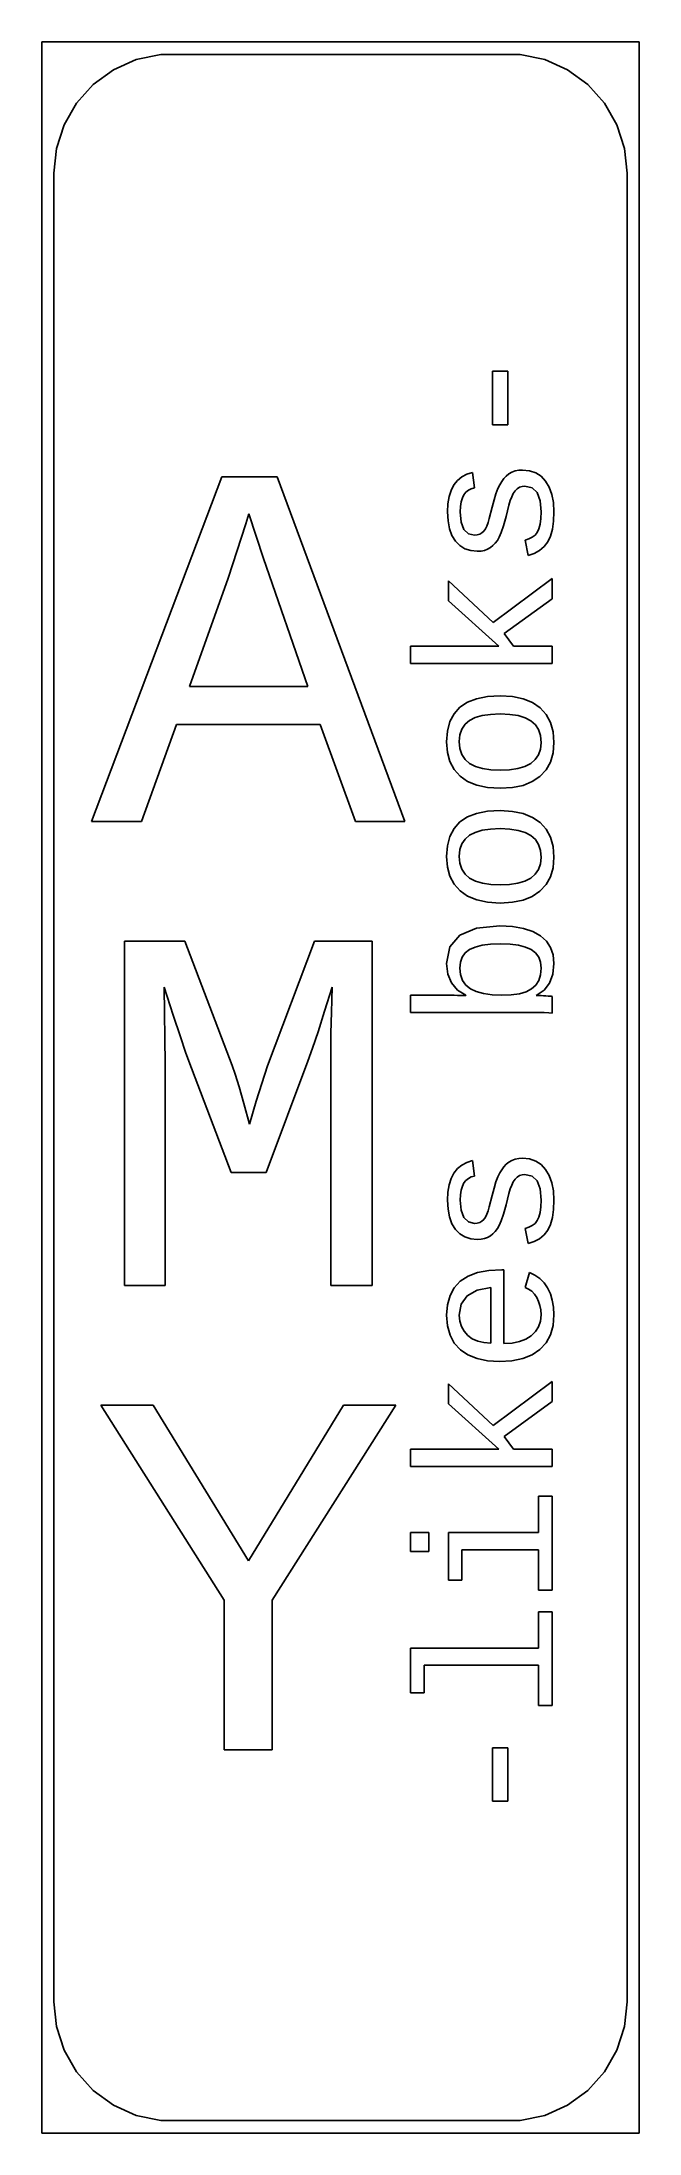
# Model space of a CAD drawing. Extents: x 0 to 50, y 0 to 175.
import ezdxf

# ---------------------------------------------------------------- set-up
doc = ezdxf.new("R2010")
doc.units = 0

msp = doc.modelspace()

# ---------------------------------------------------------------- linework, layer by layer
at = {"color": 1}
for p, q in [((0, 0), (0, 175)), ((0, 175), (50, 175)), ((50, 175), (50, 0)), ((50, 0), (0, 0))]:
    msp.add_line(p, q, dxfattribs=at)
for p, q in [((7.90982, 173.511), (6, 172.66)), ((9.95471, 173.945), (7.90982, 173.511)), ((40.0453, 173.945), (9.95471, 173.945)), ((42.0902, 173.511), (40.0453, 173.945)), ((44, 172.66), (42.0902, 173.511)), ((6, 172.66), (4.30869, 171.431)), ((45.6913, 171.431), (44, 172.66)), ((2.90982, 169.878), (1.86453, 168.067)), ((4.30869, 171.431), (2.90982, 169.878)), ((47.0902, 169.878), (45.6913, 171.431)), ((48.1355, 168.067), (47.0902, 169.878)), ((1.86453, 168.067), (1.21852, 166.079)), ((48.7815, 166.079), (48.1355, 168.067)), ((1.21852, 166.079), (1, 164)), ((49, 164), (48.7815, 166.079)), ((1, 164), (1, 11)), ((49, 11), (49, 164)), ((37.7308, 142.964), (37.7308, 147.441)), ((37.7308, 147.441), (39.0103, 147.441)), ((39.0103, 147.441), (39.0103, 142.964)), ((39.0103, 142.964), (37.7308, 142.964)), ((4.16203, 109.755), (15.0565, 138.588)), ((15.0565, 138.588), (19.6939, 138.588)), ((19.6939, 138.588), (30.3962, 109.755)), ((34.495, 137.923), (34.7944, 138.304)), ((34.7944, 138.304), (35.1551, 138.605)), ((35.1551, 138.605), (35.5769, 138.828)), ((35.5769, 138.828), (36.0598, 138.971)), ((36.0598, 138.971), (36.2214, 137.675)), ((38.4911, 138.214), (38.6754, 138.454)), ((38.6754, 138.454), (38.8791, 138.663)), ((38.8791, 138.663), (39.1023, 138.843)), ((39.1023, 138.843), (39.3483, 138.986)), ((39.3483, 138.986), (39.6206, 139.088)), ((39.6206, 139.088), (39.9191, 139.15)), ((39.9191, 139.15), (40.2438, 139.17)), ((40.2438, 139.17), (40.8239, 139.112)), ((40.8239, 139.112), (41.3378, 138.937)), ((41.3378, 138.937), (41.7856, 138.646)), ((41.7856, 138.646), (42.1672, 138.239)), ((33.9909, 136.344), (34.0917, 136.941)), ((34.0917, 136.941), (34.2597, 137.467)), ((34.2597, 137.467), (34.495, 137.923)), ((35.1047, 136.51), (35.048, 136.123)), ((35.199, 136.838), (35.1047, 136.51)), ((35.3311, 137.107), (35.199, 136.838)), ((35.4999, 137.322), (35.3311, 137.107)), ((35.7046, 137.489), (35.4999, 137.322)), ((35.9451, 137.606), (35.7046, 137.489)), ((36.2214, 137.675), (35.9451, 137.606)), ((37.6978, 136.068), (37.8565, 136.674)), ((37.8565, 136.674), (38.0141, 137.188)), ((38.0141, 137.188), (38.1707, 137.611)), ((38.1707, 137.611), (38.3263, 137.943)), ((38.3263, 137.943), (38.4911, 138.214)), ((39.2056, 136.606), (39.0987, 136.228)), ((39.3269, 136.931), (39.2056, 136.606)), ((39.4627, 137.205), (39.3269, 136.931)), ((39.6129, 137.426), (39.4627, 137.205)), ((39.782, 137.598), (39.6129, 137.426)), ((39.9755, 137.721), (39.782, 137.598)), ((40.1935, 137.794), (39.9755, 137.721)), ((40.436, 137.819), (40.1935, 137.794)), ((41.0288, 137.684), (40.436, 137.819)), ((41.4522, 137.279), (41.0288, 137.684)), ((41.7063, 136.604), (41.4522, 137.279)), ((41.791, 135.66), (41.7063, 136.604)), ((42.1672, 138.239), (42.4715, 137.728)), ((42.4715, 137.728), (42.689, 137.128)), ((42.689, 137.128), (42.8194, 136.439)), ((17.3216, 135.51), (17.0664, 134.672)), ((18.5598, 131.776), (17.3216, 135.51)), ((33.9572, 135.676), (33.9909, 136.344)), ((33.9985, 134.92), (33.9572, 135.676)), ((34.1223, 134.259), (33.9985, 134.92)), ((35.048, 136.123), (35.0292, 135.676)), ((35.0292, 135.676), (35.1039, 134.819)), ((35.1039, 134.819), (35.3281, 134.206)), ((37.2476, 134.481), (37.3559, 134.773)), ((37.3559, 134.773), (37.4502, 135.116)), ((37.4502, 135.116), (37.6978, 136.068)), ((38.8539, 135.269), (38.6371, 134.502)), ((39.0987, 136.228), (38.8539, 135.269)), ((41.7108, 134.629), (41.7709, 135.1)), ((41.7709, 135.1), (41.791, 135.66)), ((42.8303, 134.885), (42.7326, 134.209)), ((42.8194, 136.439), (42.8629, 135.66)), ((42.8629, 135.66), (42.8303, 134.885)), ((17.0664, 134.672), (15.5921, 130.122)), ((34.3287, 133.692), (34.1223, 134.259)), ((34.6176, 133.221), (34.3287, 133.692)), ((34.9797, 132.85), (34.6176, 133.221)), ((35.3281, 134.206), (35.7018, 133.839)), ((35.7018, 133.839), (36.2249, 133.716)), ((36.2249, 133.716), (36.4518, 133.737)), ((36.4518, 133.737), (36.6548, 133.799)), ((36.6548, 133.799), (36.8339, 133.903)), ((36.8339, 133.903), (36.9891, 134.048)), ((36.9891, 134.048), (37.1254, 134.239)), ((37.1254, 134.239), (37.2476, 134.481)), ((37.9561, 133.046), (37.763, 132.845)), ((38.1309, 133.281), (37.9561, 133.046)), ((38.2874, 133.548), (38.1309, 133.281)), ((38.4482, 133.928), (38.2874, 133.548)), ((38.6371, 134.502), (38.4482, 133.928)), ((40.4478, 133.301), (40.7744, 133.399)), ((40.6978, 132.029), (40.4478, 133.301)), ((40.7744, 133.399), (41.0536, 133.54)), ((41.0536, 133.54), (41.2856, 133.724)), ((41.2856, 133.724), (41.4702, 133.952)), ((41.4702, 133.952), (41.6105, 134.246)), ((41.6105, 134.246), (41.7108, 134.629)), ((42.3417, 133.153), (42.0435, 132.76)), ((42.5697, 133.632), (42.3417, 133.153)), ((42.7326, 134.209), (42.5697, 133.632)), ((22.2584, 121.046), (18.5598, 131.776)), ((35.4057, 132.585), (34.9797, 132.85)), ((35.8954, 132.426), (35.4057, 132.585)), ((36.449, 132.373), (35.8954, 132.426)), ((36.7655, 132.392), (36.449, 132.373)), ((37.0548, 132.449), (36.7655, 132.392)), ((37.3168, 132.544), (37.0548, 132.449)), ((37.5516, 132.676), (37.3168, 132.544)), ((37.763, 132.845), (37.5516, 132.676)), ((41.2215, 132.198), (40.6978, 132.029)), ((41.6701, 132.442), (41.2215, 132.198)), ((42.0435, 132.76), (41.6701, 132.442)), ((15.5921, 130.122), (12.3659, 121.046)), ((34.0327, 128.22), (34.0327, 129.908)), ((34.0327, 129.908), (37.7662, 126.397)), ((37.7662, 126.397), (42.712, 130.092)), ((42.712, 130.092), (42.712, 128.404)), ((38.2438, 124.422), (34.0327, 128.22)), ((42.712, 128.404), (38.7096, 125.477)), ((30.8629, 122.982), (30.8629, 124.422)), ((30.8629, 124.422), (38.2438, 124.422)), ((38.7096, 125.477), (39.4914, 124.422)), ((39.4914, 124.422), (42.712, 124.422)), ((42.712, 124.422), (42.712, 122.982)), ((42.712, 122.982), (30.8629, 122.982)), ((12.3659, 121.046), (22.2584, 121.046)), ((34.508, 118.779), (34.995, 119.317)), ((34.995, 119.317), (35.6226, 119.734)), ((35.6226, 119.734), (36.3933, 120.031)), ((36.3933, 120.031), (37.3071, 120.21)), ((37.3071, 120.21), (38.3641, 120.269)), ((38.3641, 120.269), (39.3924, 120.206)), ((39.3924, 120.206), (40.2922, 120.018)), ((40.2922, 120.018), (41.0634, 119.705)), ((41.0634, 119.705), (41.7061, 119.266)), ((41.7061, 119.266), (42.2122, 118.708)), ((11.2759, 117.864), (8.34908, 109.755)), ((23.3044, 117.864), (11.2759, 117.864)), ((26.2533, 109.755), (23.3044, 117.864)), ((33.8818, 116.415), (33.9514, 117.328)), ((33.9514, 117.328), (34.1601, 118.116)), ((34.1601, 118.116), (34.508, 118.779)), ((35.1577, 117.493), (34.9985, 117.008)), ((35.423, 117.893), (35.1577, 117.493)), ((35.7945, 118.209), (35.423, 117.893)), ((36.2731, 118.449), (35.7945, 118.209)), ((36.8608, 118.62), (36.2731, 118.449)), ((37.5578, 118.723), (36.8608, 118.62)), ((38.3641, 118.757), (37.5578, 118.723)), ((39.1709, 118.722), (38.3641, 118.757)), ((39.8697, 118.615), (39.1709, 118.722)), ((40.4604, 118.438), (39.8697, 118.615)), ((40.9431, 118.189), (40.4604, 118.438)), ((41.3176, 117.861), (40.9431, 118.189)), ((41.5852, 117.446), (41.3176, 117.861)), ((41.7457, 116.942), (41.5852, 117.446)), ((42.2122, 118.708), (42.5737, 118.039)), ((42.5737, 118.039), (42.7906, 117.259)), ((42.7906, 117.259), (42.8629, 116.367)), ((33.9521, 115.54), (33.8818, 116.415)), ((34.163, 114.771), (33.9521, 115.54)), ((34.9985, 117.008), (34.9454, 116.439)), ((34.9454, 116.439), (34.9996, 115.86)), ((34.9996, 115.86), (35.1618, 115.365)), ((41.5802, 115.342), (41.7445, 115.81)), ((41.7445, 115.81), (41.7992, 116.35)), ((41.7992, 116.35), (41.7457, 116.942)), ((42.8629, 116.367), (42.7899, 115.494)), ((34.5146, 114.107), (34.163, 114.771)), ((35.0068, 113.549), (34.5146, 114.107)), ((35.1618, 115.365), (35.4323, 114.952)), ((35.4323, 114.952), (35.811, 114.623)), ((35.811, 114.623), (36.2947, 114.371)), ((36.2947, 114.371), (36.8815, 114.191)), ((36.8815, 114.191), (37.5713, 114.083)), ((37.5713, 114.083), (38.3641, 114.047)), ((38.3641, 114.047), (39.1546, 114.083)), ((39.1546, 114.083), (39.8446, 114.191)), ((39.8446, 114.191), (40.4341, 114.371)), ((40.4341, 114.371), (40.923, 114.623)), ((40.923, 114.623), (41.3064, 114.947)), ((41.3064, 114.947), (41.5802, 115.342)), ((42.2056, 114.072), (41.6943, 113.524)), ((42.5708, 114.729), (42.2056, 114.072)), ((42.7899, 115.494), (42.5708, 114.729)), ((35.638, 113.106), (35.0068, 113.549)), ((36.408, 112.79), (35.638, 113.106)), ((37.3167, 112.6), (36.408, 112.79)), ((38.3641, 112.537), (37.3167, 112.6)), ((39.3828, 112.598), (38.3641, 112.537)), ((40.2774, 112.783), (39.3828, 112.598)), ((41.0479, 113.092), (40.2774, 112.783)), ((41.6943, 113.524), (41.0479, 113.092)), ((35.6226, 110.135), (36.3933, 110.432)), ((36.3933, 110.432), (37.3071, 110.611)), ((37.3071, 110.611), (38.3641, 110.67)), ((38.3641, 110.67), (39.3924, 110.608)), ((39.3924, 110.608), (40.2922, 110.42)), ((40.2922, 110.42), (41.0634, 110.106)), ((8.34908, 109.755), (4.16203, 109.755)), ((30.3962, 109.755), (26.2533, 109.755)), ((33.9514, 107.729), (34.1601, 108.517)), ((34.1601, 108.517), (34.508, 109.18)), ((34.508, 109.18), (34.995, 109.719)), ((34.995, 109.719), (35.6226, 110.135)), ((35.7945, 108.61), (35.423, 108.294)), ((36.2731, 108.85), (35.7945, 108.61)), ((36.8608, 109.022), (36.2731, 108.85)), ((37.5578, 109.124), (36.8608, 109.022)), ((38.3641, 109.159), (37.5578, 109.124)), ((39.1709, 109.123), (38.3641, 109.159)), ((39.8697, 109.017), (39.1709, 109.123)), ((40.4604, 108.839), (39.8697, 109.017)), ((40.9431, 108.59), (40.4604, 108.839)), ((41.3176, 108.263), (40.9431, 108.59)), ((41.0634, 110.106), (41.7061, 109.667)), ((41.7061, 109.667), (42.2122, 109.109)), ((42.2122, 109.109), (42.5737, 108.44)), ((33.8818, 106.817), (33.9514, 107.729)), ((33.9521, 105.942), (33.8818, 106.817)), ((34.9985, 107.409), (34.9454, 106.84)), ((34.9454, 106.84), (34.9996, 106.261)), ((35.1577, 107.894), (34.9985, 107.409)), ((35.423, 108.294), (35.1577, 107.894)), ((41.5852, 107.847), (41.3176, 108.263)), ((41.7457, 107.343), (41.5852, 107.847)), ((41.7445, 106.212), (41.7992, 106.752)), ((41.7992, 106.752), (41.7457, 107.343)), ((42.5737, 108.44), (42.7906, 107.66)), ((42.8629, 106.768), (42.7899, 105.895)), ((42.7906, 107.66), (42.8629, 106.768)), ((34.163, 105.172), (33.9521, 105.942)), ((34.5146, 104.508), (34.163, 105.172)), ((34.9996, 106.261), (35.1618, 105.766)), ((35.1618, 105.766), (35.4323, 105.353)), ((35.4323, 105.353), (35.811, 105.024)), ((35.811, 105.024), (36.2947, 104.772)), ((40.4341, 104.772), (40.923, 105.024)), ((40.923, 105.024), (41.3064, 105.348)), ((41.3064, 105.348), (41.5802, 105.744)), ((41.5802, 105.744), (41.7445, 106.212)), ((42.5708, 105.13), (42.2056, 104.473)), ((42.7899, 105.895), (42.5708, 105.13)), ((35.0068, 103.95), (34.5146, 104.508)), ((35.638, 103.507), (35.0068, 103.95)), ((36.408, 103.191), (35.638, 103.507)), ((36.2947, 104.772), (36.8815, 104.593)), ((36.8815, 104.593), (37.5713, 104.485)), ((37.5713, 104.485), (38.3641, 104.449)), ((38.3641, 104.449), (39.1546, 104.485)), ((39.1546, 104.485), (39.8446, 104.593)), ((39.8446, 104.593), (40.4341, 104.772)), ((41.0479, 103.493), (40.2774, 103.185)), ((41.6943, 103.925), (41.0479, 103.493)), ((42.2056, 104.473), (41.6943, 103.925)), ((37.3167, 103.001), (36.408, 103.191)), ((38.3641, 102.938), (37.3167, 103.001)), ((39.3828, 103), (38.3641, 102.938)), ((40.2774, 103.185), (39.3828, 103)), ((6.91872, 70.9212), (6.91872, 99.7545)), ((6.91872, 99.7545), (11.9816, 99.7545)), ((11.9816, 99.7545), (15.9355, 89.3485)), ((18.8843, 89.3264), (22.835, 99.7545)), ((22.835, 99.7545), (27.6426, 99.7545)), ((27.6426, 99.7545), (27.6426, 70.9212)), ((34.1604, 99.2572), (34.9965, 100.234)), ((34.9965, 100.234), (36.3898, 100.821)), ((36.3898, 100.821), (38.3405, 101.016)), ((38.3405, 101.016), (39.4036, 100.966)), ((39.4036, 100.966), (40.324, 100.813)), ((40.324, 100.813), (41.1017, 100.559)), ((41.1017, 100.559), (41.7367, 100.204)), ((41.7367, 100.204), (42.2294, 99.7544)), ((42.2294, 99.7544), (42.5814, 99.2174)), ((33.8818, 97.8889), (34.1604, 99.2572)), ((35.1946, 98.4057), (35.044, 97.9863)), ((35.4455, 98.7558), (35.1946, 98.4057)), ((35.7969, 99.0364), (35.4455, 98.7558)), ((36.2596, 99.2515), (35.7969, 99.0364)), ((36.8458, 99.4052), (36.2596, 99.2515)), ((37.5556, 99.4974), (36.8458, 99.4052)), ((38.3889, 99.5281), (37.5556, 99.4974)), ((39.2025, 99.4978), (38.3889, 99.5281)), ((39.903, 99.4069), (39.2025, 99.4978)), ((40.4903, 99.2555), (39.903, 99.4069)), ((40.9643, 99.0434), (40.4903, 99.2555)), ((41.3296, 98.7645), (40.9643, 99.0434)), ((41.5905, 98.4111), (41.3296, 98.7645)), ((41.7471, 97.9832), (41.5905, 98.4111)), ((42.5814, 99.2174), (42.7925, 98.5928)), ((42.7925, 98.5928), (42.8629, 97.8807)), ((33.9818, 96.9932), (33.8818, 97.8889)), ((34.2818, 96.2495), (33.9818, 96.9932)), ((35.044, 97.9863), (34.9938, 97.4974)), ((34.9938, 97.4974), (35.0485, 96.9419)), ((35.0485, 96.9419), (35.2126, 96.4674)), ((35.2126, 96.4674), (35.486, 96.0739)), ((41.3455, 96.0517), (41.5976, 96.4432)), ((41.5976, 96.4432), (41.7488, 96.9196)), ((41.7992, 97.4809), (41.7471, 97.9832)), ((41.7488, 96.9196), (41.7992, 97.4809)), ((42.7709, 96.9819), (42.495, 96.2371)), ((42.8629, 97.8807), (42.7709, 96.9819)), ((11.0051, 93.5656), (10.252, 95.9078)), ((10.252, 95.9078), (10.337, 89.4745)), ((24.3094, 95.9078), (23.6697, 93.8775)), ((24.2433, 93.7717), (24.3094, 95.9078)), ((30.8629, 93.7793), (30.8629, 95.218)), ((30.8629, 95.218), (34.232, 95.218)), ((34.232, 95.218), (34.5043, 95.216)), ((34.7819, 95.6577), (34.2818, 96.2495)), ((34.5043, 95.216), (34.8033, 95.21)), ((35.482, 95.218), (34.7819, 95.6577)), ((34.8033, 95.21), (35.1293, 95.2)), ((35.1293, 95.2), (35.482, 95.1861)), ((35.482, 95.1861), (35.482, 95.218)), ((35.486, 96.0739), (35.8688, 95.7616)), ((35.8688, 95.7616), (36.362, 95.5237)), ((36.362, 95.5237), (36.9676, 95.3539)), ((36.9676, 95.3539), (37.6857, 95.2519)), ((37.6857, 95.2519), (38.5162, 95.218)), ((38.5162, 95.218), (39.2972, 95.2509)), ((39.2972, 95.2509), (39.9702, 95.3497)), ((39.9702, 95.3497), (40.5354, 95.5145)), ((40.5354, 95.5145), (40.9926, 95.7451)), ((40.9926, 95.7451), (41.3455, 96.0517)), ((42.0351, 95.6464), (41.3912, 95.2097)), ((41.3912, 95.2097), (41.3912, 95.1932)), ((41.3912, 95.1932), (41.5866, 95.1914)), ((41.5866, 95.1914), (41.7859, 95.1861)), ((41.7859, 95.1861), (41.9893, 95.1773)), ((41.9893, 95.1773), (42.1966, 95.1649)), ((42.495, 96.2371), (42.0351, 95.6464)), ((42.1966, 95.1649), (42.3858, 95.152)), ((42.3858, 95.152), (42.5348, 95.1404)), ((42.5348, 95.1404), (42.6435, 95.1302)), ((42.6435, 95.1302), (42.712, 95.1212)), ((42.712, 95.1212), (42.712, 93.7309)), ((11.598, 91.7531), (11.0051, 93.5656)), ((23.6697, 93.8775), (23.1177, 92.1689)), ((24.196, 91.9917), (24.2157, 92.9739)), ((24.2157, 92.9739), (24.2433, 93.7717)), ((40.9313, 93.7793), (30.8629, 93.7793)), ((41.5485, 93.7762), (40.9313, 93.7793)), ((42.051, 93.7672), (41.5485, 93.7762)), ((42.4388, 93.7521), (42.051, 93.7672)), ((42.712, 93.7309), (42.4388, 93.7521)), ((12.0306, 90.4702), (11.598, 91.7531)), ((23.1177, 92.1689), (22.6536, 90.7822)), ((24.1842, 90.8253), (24.196, 91.9917)), ((10.337, 89.4745), (10.337, 70.9212)), ((12.303, 89.717), (12.0306, 90.4702)), ((15.8473, 80.3979), (12.303, 89.717)), ((15.9355, 89.3485), (16.194, 88.6183)), ((17.9423, 86.3492), (18.8843, 89.3264)), ((22.2774, 89.717), (18.774, 80.3979)), ((22.6536, 90.7822), (22.2774, 89.717)), ((24.1802, 89.4745), (24.1842, 90.8253)), ((24.1802, 70.9212), (24.1802, 89.4745)), ((16.194, 88.6183), (16.5223, 87.5558)), ((16.5223, 87.5558), (16.9202, 86.161)), ((16.9202, 86.161), (17.3878, 84.4337)), ((17.3878, 84.4337), (17.9423, 86.3492)), ((34.495, 80.3308), (34.7944, 80.7116)), ((34.7944, 80.7116), (35.1551, 81.0133)), ((35.1551, 81.0133), (35.5769, 81.2358)), ((35.5769, 81.2358), (36.0598, 81.3792)), ((36.0598, 81.3792), (36.2214, 80.0832)), ((38.3263, 80.3508), (38.4911, 80.6216)), ((38.4911, 80.6216), (38.6754, 80.8618)), ((38.6754, 80.8618), (38.8791, 81.0714)), ((38.8791, 81.0714), (39.1023, 81.2506)), ((39.1023, 81.2506), (39.3483, 81.394)), ((39.3483, 81.394), (39.6206, 81.4965)), ((39.6206, 81.4965), (39.9191, 81.558)), ((39.9191, 81.558), (40.2438, 81.5784)), ((40.2438, 81.5784), (40.8239, 81.5202)), ((40.8239, 81.5202), (41.3378, 81.3455)), ((41.3378, 81.3455), (41.7856, 81.0544)), ((41.7856, 81.0544), (42.1672, 80.6468)), ((42.1672, 80.6468), (42.4715, 80.1363)), ((18.774, 80.3979), (15.8473, 80.3979)), ((33.9572, 78.0843), (33.9909, 78.7523)), ((33.9909, 78.7523), (34.0917, 79.3494)), ((34.0917, 79.3494), (34.2597, 79.8755)), ((34.2597, 79.8755), (34.495, 80.3308)), ((35.1047, 78.9178), (35.048, 78.5306)), ((35.199, 79.2458), (35.1047, 78.9178)), ((35.3311, 79.5148), (35.199, 79.2458)), ((35.4999, 79.7303), (35.3311, 79.5148)), ((35.7046, 79.8968), (35.4999, 79.7303)), ((35.9451, 80.0145), (35.7046, 79.8968)), ((36.2214, 80.0832), (35.9451, 80.0145)), ((37.6978, 78.4758), (37.8565, 79.0817)), ((37.8565, 79.0817), (38.0141, 79.5961)), ((38.0141, 79.5961), (38.1707, 80.0192)), ((38.1707, 80.0192), (38.3263, 80.3508)), ((39.2056, 79.0136), (39.0987, 78.6362)), ((39.3269, 79.3391), (39.2056, 79.0136)), ((39.4627, 79.6126), (39.3269, 79.3391)), ((39.6129, 79.8343), (39.4627, 79.6126)), ((39.782, 80.0061), (39.6129, 79.8343)), ((39.9755, 80.1288), (39.782, 80.0061)), ((40.1935, 80.2025), (39.9755, 80.1288)), ((40.436, 80.227), (40.1935, 80.2025)), ((41.0288, 80.0921), (40.436, 80.227)), ((41.4522, 79.6872), (41.0288, 80.0921)), ((41.7063, 79.0125), (41.4522, 79.6872)), ((41.791, 78.0678), (41.7063, 79.0125)), ((42.4715, 80.1363), (42.689, 79.5363)), ((42.689, 79.5363), (42.8194, 78.8468)), ((42.8194, 78.8468), (42.8629, 78.0678)), ((33.9985, 77.3281), (33.9572, 78.0843)), ((34.1223, 76.6669), (33.9985, 77.3281)), ((35.048, 78.5306), (35.0292, 78.0843)), ((35.0292, 78.0843), (35.1039, 77.2269)), ((35.1039, 77.2269), (35.3281, 76.6144)), ((37.2476, 76.8892), (37.3559, 77.1815)), ((37.3559, 77.1815), (37.4502, 77.5242)), ((37.4502, 77.5242), (37.6978, 78.4758)), ((38.8539, 77.6767), (38.6371, 76.9101)), ((39.0987, 78.6362), (38.8539, 77.6767)), ((41.6105, 76.6545), (41.7108, 77.0372)), ((41.7108, 77.0372), (41.7709, 77.5083)), ((41.7709, 77.5083), (41.791, 78.0678)), ((42.8303, 77.2934), (42.7326, 76.6173)), ((42.8629, 78.0678), (42.8303, 77.2934)), ((34.3287, 76.1005), (34.1223, 76.6669)), ((34.6176, 75.6291), (34.3287, 76.1005)), ((34.9797, 75.2582), (34.6176, 75.6291)), ((35.4057, 74.9932), (34.9797, 75.2582)), ((35.3281, 76.6144), (35.7018, 76.2469)), ((35.7018, 76.2469), (36.2249, 76.1244)), ((36.2249, 76.1244), (36.4518, 76.1451)), ((36.4518, 76.1451), (36.6548, 76.2073)), ((36.6548, 76.2073), (36.8339, 76.3108)), ((36.8339, 76.3108), (36.9891, 76.4558)), ((36.9891, 76.4558), (37.1254, 76.6473)), ((37.1254, 76.6473), (37.2476, 76.8892)), ((37.763, 75.2529), (37.5516, 75.0843)), ((37.9561, 75.4543), (37.763, 75.2529)), ((38.1309, 75.6886), (37.9561, 75.4543)), ((38.2874, 75.9558), (38.1309, 75.6886)), ((38.4482, 76.3365), (38.2874, 75.9558)), ((38.6371, 76.9101), (38.4482, 76.3365)), ((40.4478, 75.7093), (40.7744, 75.8071)), ((40.6978, 74.4369), (40.4478, 75.7093)), ((40.7744, 75.8071), (41.0536, 75.9481)), ((41.0536, 75.9481), (41.2856, 76.1325)), ((41.2856, 76.1325), (41.4702, 76.3603)), ((41.4702, 76.3603), (41.6105, 76.6545)), ((42.3417, 75.5607), (42.0435, 75.1681)), ((42.5697, 76.0398), (42.3417, 75.5607)), ((42.7326, 76.6173), (42.5697, 76.0398)), ((35.8954, 74.8343), (35.4057, 74.9932)), ((36.449, 74.7813), (35.8954, 74.8343)), ((36.7655, 74.8002), (36.449, 74.7813)), ((37.0548, 74.857), (36.7655, 74.8002)), ((37.3168, 74.9517), (37.0548, 74.857)), ((37.5516, 75.0843), (37.3168, 74.9517)), ((41.2215, 74.6062), (40.6978, 74.4369)), ((41.6701, 74.8499), (41.2215, 74.6062)), ((42.0435, 75.1681), (41.6701, 74.8499)), ((35.6743, 71.7076), (36.467, 72.0101)), ((36.467, 72.0101), (37.406, 72.1917)), ((37.406, 72.1917), (38.4914, 72.2522)), ((38.4914, 72.2522), (38.6837, 72.2522)), ((38.6837, 72.2522), (38.6837, 66.0788)), ((40.4478, 70.7569), (40.8087, 72.0199)), ((40.8087, 72.0199), (41.2772, 71.8074)), ((41.2772, 71.8074), (41.6875, 71.5213)), ((10.337, 70.9212), (6.91872, 70.9212)), ((27.6426, 70.9212), (24.1802, 70.9212)), ((33.9534, 69.3201), (34.1683, 70.0889)), ((34.1683, 70.0889), (34.5265, 70.7435)), ((34.5265, 70.7435), (35.028, 71.284)), ((35.028, 71.284), (35.6743, 71.7076)), ((35.6041, 70.0741), (35.1101, 69.3798)), ((36.4273, 70.5355), (35.6041, 70.0741)), ((37.5799, 70.764), (36.4273, 70.5355)), ((37.5799, 66.0941), (37.5799, 70.764)), ((40.7416, 70.6273), (40.4478, 70.7569)), ((41.0026, 70.4462), (40.7416, 70.6273)), ((41.231, 70.2134), (41.0026, 70.4462)), ((41.4266, 69.9291), (41.231, 70.2134)), ((41.6875, 71.5213), (42.0396, 71.1618)), ((42.0396, 71.1618), (42.3334, 70.7286)), ((42.3334, 70.7286), (42.5651, 70.236)), ((42.5651, 70.236), (42.7305, 69.6979)), ((33.8818, 68.4373), (33.9534, 69.3201)), ((33.9536, 67.5532), (33.8818, 68.4373)), ((35.1101, 69.3798), (34.9454, 68.4527)), ((34.9454, 68.4527), (34.9894, 67.9452)), ((41.5829, 69.6067), (41.4266, 69.9291)), ((41.6946, 69.2587), (41.5829, 69.6067)), ((41.7616, 68.885), (41.6946, 69.2587)), ((41.7325, 67.9558), (41.7839, 68.4857)), ((41.7839, 68.4857), (41.7616, 68.885)), ((42.7305, 69.6979), (42.8298, 69.1145)), ((42.8629, 68.4857), (42.7894, 67.5962)), ((42.8298, 69.1145), (42.8629, 68.4857)), ((34.1689, 66.7793), (33.9536, 67.5532)), ((34.5278, 66.1157), (34.1689, 66.7793)), ((34.9894, 67.9452), (35.1212, 67.4936)), ((35.1212, 67.4936), (35.3408, 67.0979)), ((35.3408, 67.0979), (35.6483, 66.7581)), ((35.6483, 66.7581), (36.0326, 66.4826)), ((40.5098, 66.441), (40.9608, 66.7227)), ((40.9608, 66.7227), (41.3209, 67.0743)), ((41.3209, 67.0743), (41.5781, 67.4854)), ((41.5781, 67.4854), (41.7325, 67.9558)), ((42.5687, 66.8159), (42.2009, 66.1446)), ((42.7894, 67.5962), (42.5687, 66.8159)), ((35.0304, 65.5623), (34.5278, 66.1157)), ((35.6664, 65.1269), (35.0304, 65.5623)), ((36.426, 64.8159), (35.6664, 65.1269)), ((36.0326, 66.4826), (36.4826, 66.2802)), ((37.3091, 64.6292), (36.426, 64.8159)), ((36.4826, 66.2802), (36.9984, 66.1507)), ((36.9984, 66.1507), (37.5799, 66.0941)), ((38.6837, 66.0788), (39.3712, 66.1191)), ((40.255, 64.8209), (39.3489, 64.6305)), ((39.3712, 66.1191), (39.9799, 66.2398)), ((39.9799, 66.2398), (40.5098, 66.441)), ((41.034, 65.1382), (40.255, 64.8209)), ((41.686, 65.5824), (41.034, 65.1382)), ((42.2009, 66.1446), (41.686, 65.5824)), ((38.3157, 64.567), (37.3091, 64.6292)), ((39.3489, 64.6305), (38.3157, 64.567)), ((34.0327, 61.0297), (34.0327, 62.7172)), ((34.0327, 62.7172), (37.7662, 59.2066)), ((37.7662, 59.2066), (42.712, 62.9012)), ((42.712, 62.9012), (42.712, 61.2137)), ((15.2707, 44.5891), (4.93076, 60.9212)), ((4.93076, 60.9212), (9.30995, 60.9212)), ((9.30995, 60.9212), (17.2996, 47.8813)), ((17.2996, 47.8813), (25.2483, 60.9212)), ((29.6275, 60.9212), (19.2875, 44.5891)), ((25.2483, 60.9212), (29.6275, 60.9212)), ((38.2438, 57.2314), (34.0327, 61.0297)), ((42.712, 61.2137), (38.7096, 58.2868)), ((38.7096, 58.2868), (39.4914, 57.2314)), ((30.8629, 55.7915), (30.8629, 57.2314)), ((30.8629, 57.2314), (38.2438, 57.2314)), ((39.4914, 57.2314), (42.712, 57.2314)), ((42.712, 57.2314), (42.712, 55.7915)), ((42.712, 55.7915), (30.8629, 55.7915)), ((41.5763, 50.2636), (41.5763, 53.3025)), ((41.5763, 53.3025), (42.712, 53.3025)), ((42.712, 53.3025), (42.712, 45.4499)), ((30.8629, 48.6645), (30.8629, 50.2636)), ((30.8629, 50.2636), (32.3983, 50.2636)), ((32.3983, 50.2636), (32.3983, 48.6645)), ((34.0327, 46.273), (34.0327, 50.2636)), ((34.0327, 50.2636), (41.5763, 50.2636)), ((32.3983, 48.6645), (30.8629, 48.6645)), ((41.5763, 48.8237), (35.1683, 48.8237)), ((35.1683, 48.8237), (35.1683, 46.273)), ((41.5763, 45.4499), (41.5763, 48.8237)), ((35.1683, 46.273), (34.0327, 46.273)), ((15.2707, 32.0879), (15.2707, 44.5891)), ((19.2875, 44.5891), (19.2875, 32.0879)), ((42.712, 45.4499), (41.5763, 45.4499)), ((41.5763, 40.593), (41.5763, 43.6319)), ((41.5763, 43.6319), (42.712, 43.6319)), ((42.712, 43.6319), (42.712, 35.7793)), ((30.8629, 36.843), (30.8629, 40.593)), ((30.8629, 40.593), (41.5763, 40.593)), ((41.5763, 39.1531), (31.9985, 39.1531)), ((31.9985, 39.1531), (31.9985, 36.843)), ((41.5763, 35.7793), (41.5763, 39.1531)), ((31.9985, 36.843), (30.8629, 36.843)), ((42.712, 35.7793), (41.5763, 35.7793)), ((19.2875, 32.0879), (15.2707, 32.0879)), ((37.7308, 27.7797), (37.7308, 32.2573)), ((37.7308, 32.2573), (39.0103, 32.2573)), ((39.0103, 32.2573), (39.0103, 27.7797)), ((39.0103, 27.7797), (37.7308, 27.7797)), ((1, 11), (1.21852, 8.92087)), ((48.7815, 8.92087), (49, 11)), ((1.21852, 8.92087), (1.86453, 6.93263)), ((48.1355, 6.93263), (48.7815, 8.92087)), ((1.86453, 6.93263), (2.90982, 5.12215)), ((47.0902, 5.12215), (48.1355, 6.93263)), ((2.90982, 5.12215), (4.30869, 3.56854)), ((4.30869, 3.56854), (6, 2.33974)), ((44, 2.33974), (45.6913, 3.56854)), ((45.6913, 3.56854), (47.0902, 5.12215)), ((6, 2.33974), (7.90982, 1.48943)), ((42.0902, 1.48943), (44, 2.33974)), ((7.90982, 1.48943), (9.95471, 1.05478)), ((9.95471, 1.05478), (40.0453, 1.05478)), ((40.0453, 1.05478), (42.0902, 1.48943))]:
    msp.add_line(p, q)

doc.saveas('drawing.dxf')
